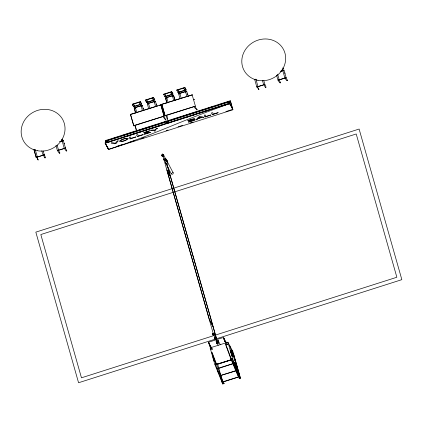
<?xml version="1.0" encoding="UTF-8"?>
<svg xmlns="http://www.w3.org/2000/svg" width="423" height="423" viewBox="0 0 423 423"><rect width="100%" height="100%" fill="white"/><g stroke="black" fill="none" stroke-linecap="round" stroke-linejoin="round"><path stroke-width="0.63" d="M223.825 383.18L223.556 382.974M223.941 383.18L223.603 383.206L223.83 383.645M223.836 383.185L223.566 382.984M224.005 383.36L223.82 383.629M239.132 378.559L239.392 378.268M212.949 356.658L212.986 356.954M218.897 373.768L218.85 373.789A3.696 0.28 72.3 0 0 218.728 373.287M43.442 154.839C45.906 162.3 45.7 154.332 43.432 154.813M58.104 150.16C56.264 151.318 62.932 156.579 58.099 150.112M65.052 147.918C69.737 154.231 63.371 149.308 64.983 147.865M278.746 79.783C276.801 80.814 283.685 86.419 278.715 79.741M235.008 359.74L234.723 358.99M135.175 125.414L136.222 129.443L134.773 125.483M167.698 119.323C166.969 119.73 168.026 116.611 166.493 115.431M239.497 378.574L239.117 377.982L239.312 378.289M105.924 140.854L105.279 143.08L108.061 148.367M106.686 142.123L107.172 140.457L166.916 121.406L166.805 121.015L166.271 123.632L166.916 121.406M167.677 122.681L168.158 121.01L229.144 101.568M228.986 102.123L228.499 103.788L229.033 101.171M107.987 147.87L108.436 149.451L232.904 109.763L230.435 101.065L230.281 100.774L105.813 140.457L105.195 143.281L108.452 149.472M230.281 100.774L229.594 103.096L105.084 142.884L108.325 149.055M62.102 141.499L62.504 141.372M141.033 106.363L141.435 106.236M148.489 103.984L148.891 103.878M154.168 102.176L154.569 102.049M172.351 96.375L172.753 96.248M179.807 94.001L180.209 93.895M185.486 92.188L185.887 92.061M255.846 79.72L256.116 79.561M282.744 71.149L283.146 71.016M134.414 105.248L134.07 105.359M140.098 103.439L139.749 103.55M147.548 101.065L147.204 101.171M153.205 99.299L152.883 99.363M165.731 95.265L165.388 95.376M171.415 93.451L171.066 93.562M178.866 91.077L178.522 91.188M184.523 89.316L184.201 89.375M64.079 143.508L64.492 143.524L64.1 143.651M231.392 349.34L233.179 354.522A3.786 0.286 72.3 0 0 232.787 353.12L231.878 350.826L232.539 353.115M234.786 362.284L234.839 362.527A3.786 0.286 72.3 0 1 234.95 362.463L234.823 362.284M223.973 383.571L223.947 383.301M264.095 84.404C266.062 91.22 266.913 85.018 264.084 84.484M285.673 77.626C283.68 78.588 290.765 84.198 285.684 77.541M226.707 344.079C226.263 345.237 228.039 344.417 226.94 343.962M208.365 342.085L211.611 348.647M63.043 140.885L62.667 141.076M209.01 342.096L208.65 342.36L210.723 346.67L210.813 346.384M211.865 348.774C212.896 348.51 212.023 350.233 211.712 349.112M217.602 341.61L216.37 342.001L216.92 343.539L218.723 342.968L218.173 341.424L217.602 341.61L217.85 342.08L218.421 341.9M239.555 376.031L238.99 374.122L239.836 376.391L239.55 376.031M132.362 104.481L140.447 101.901L141.668 104.232L133.589 106.808L132.362 104.481L132.283 104.195L140.367 101.62L141.668 104.232M145.496 100.293L153.581 97.713L154.802 100.045L146.718 102.62L145.496 100.293L145.417 100.008L153.501 97.433L154.802 100.045M172.986 94.244L171.764 91.918L163.68 94.493L163.601 94.213L171.685 91.632L172.907 93.964L172.986 94.244L164.907 96.819L163.601 94.213M186.12 90.057L184.899 87.73L176.814 90.305L176.735 90.025L184.819 87.445L186.12 90.057L178.035 92.632L176.735 90.025M141.055 105.734L142.297 105.433L134.16 107.897L141.055 105.734L142.482 110.752M154.189 101.546L155.431 101.245L147.289 103.709L154.189 101.546L155.611 106.564M166.9 102.932L165.478 97.909L173.557 95.334L175.043 100.468M185.507 91.558L186.749 91.257L178.612 93.721L185.507 91.558L186.934 96.581M59.849 141.594L63.365 140.568M280.491 71.244L284.007 70.213L280.898 71.207M37.361 156.975L44.288 154.86L36.204 157.441L34.009 149.795L35.225 149.446L37.361 156.975L36.145 157.324M57.359 150.562L65.502 148.098L57.422 150.673L55.936 145.544M263.682 84.812L264.93 84.51L256.787 86.974L263.682 84.812L262.44 80.418M284.901 78.049L286.144 77.747L278.001 80.211L284.901 78.049L282.765 70.519M132.283 104.195L133.504 106.527L140.346 104.344M145.417 100.008L146.638 102.34L154.099 99.96M172.907 93.964L164.822 96.539L164.907 96.819M186.041 89.776L177.956 92.351L178.035 92.632M173.615 95.445L165.478 97.909M130.464 114.316L160.893 104.878L164.098 116.172L133.79 125.837L130.464 114.316L133.79 125.837M161.782 104.328L192.211 94.889L161.782 104.328L165.107 115.849L195.415 106.184L192.09 94.662M130.585 114.538L157.8 105.861M159.037 105.464L160.893 104.878M59.632 141.758L62.741 140.764M133.673 125.61L164.098 116.172M164.991 115.622L195.415 106.184M112.883 138.548L117.282 137.147M122.31 135.54L155.627 124.917M161.914 122.913L166.313 121.512M171.347 119.91L204.663 109.287M208.433 108.082L214.091 106.279M220.378 104.275L228.547 101.668M107.172 140.457L107.326 140.753L167.069 121.702M168.158 121.01L168.312 121.306L229.303 101.858M110.297 141.478L117.219 139.273M123.505 137.269L129.163 135.46M132.938 134.26L141.113 131.653M143.63 130.85L153.063 127.841M158.096 126.239L165.012 124.034M172.542 121.628L176.946 120.227M181.975 118.625L188.891 116.42M191.408 115.616L200.835 112.608M203.352 111.809L214.038 108.399M220.33 106.395L225.988 104.592M106.485 142.784L110.884 141.377M117.171 139.373L122.829 137.57M126.604 136.365L134.778 133.758M137.29 132.959L146.723 129.951M151.751 128.349L159.926 125.742M167.471 123.336L171.87 121.935M175.645 120.729L183.815 118.123M185.073 117.726L195.759 114.316M198.276 113.512L207.704 110.509M213.99 108.505L219.648 106.702M224.676 105.094L229.076 103.693M105.195 143.281L229.663 103.593L229.552 103.201L232.914 109.79M117.123 146.252L122.781 144.444M129.068 142.44L134.726 140.637M141.012 138.633L144.153 137.634M166.154 130.617L168.042 130.014M178.099 126.81L182.503 125.404M190.043 122.998L193.189 121.998M225.877 111.577L232.787 109.372M162.141 154.205L162.532 154.961L162.474 154.686M162.58 154.326L162.866 154.823L162.681 154.622M162.564 154.072L162.538 154.358M162.421 154.49L162.443 154.961L162.326 154.406M166.339 160.952L166.911 160.772L166.636 159.968L166.858 160.761M166.588 161.427L167.159 161.242L166.609 159.704L167.027 161.11M172.314 188.61L35.828 232.127L78.567 382.741L215.476 339.087M173.573 188.209L359.116 129.047L401.85 279.661L216.703 338.696M173.382 192.275L40.82 234.548L81.465 377.808L213.668 335.656M174.641 191.878L356.214 133.98L396.864 277.245L214.926 335.254M213.335 334.641L213.62 335.021M213.747 334.604L213.573 334.144L213.626 334.408M209.237 341.995L222.498 337.766M216.84 343.196L216.528 342.218L218.321 341.89L218.12 341.509L216.454 342.043L216.92 343.539M213.652 334.82L217.533 342.228L216.618 342.471L216.37 342.001M216.676 343.069L218.474 342.493L218.723 342.968M218.173 341.424L218.591 342.831L216.92 343.36L216.724 342.984M217.512 363.706L223.222 383.835L222.736 383.989L214.784 364.251L210.136 347.875L227.912 342.202L233.041 351.962L240.518 378.321L240.031 378.474L239.196 376.882L232.158 358.889L230.963 359.09L232.56 358.582L240.518 378.321M216.38 363.743C212.526 365.594 217.004 362.537 216.698 364.61L231.254 359.862L216.592 364.362M216.539 364.309L231.175 359.714M217.819 368.343L233.11 363.632L217.93 368.671L217.819 368.354L217.924 368.639M235.96 370.537L236.066 370.823L220.568 375.518L236.018 370.654M222.995 381.715L238.625 376.941L223.106 382.038L222.995 381.726L223.106 382.027M221.901 382.397L222.387 382.239L223.222 383.835M239.196 376.882L239.682 376.729M232.053 355.542L230.731 350.963L232.433 356.441L232.047 355.114A3.696 0.28 72.3 0 1 230.889 351.846L231.201 353.004A3.786 0.286 72.3 0 0 232.068 355.537L231.593 354.263M282.152 69.314L283.378 69.012L283.294 68.732M61.509 139.669L62.736 139.363L62.657 139.082M174.482 98.242L174.736 98.453L174.429 98.591M156.299 104.042L156.558 104.201L156.198 104.365M143.164 108.23L143.418 108.436L143.069 108.552M225.633 341.916L225.528 341.541L226.183 342.968M284.869 73.375L285.134 73.174L284.843 72.893M258.691 89.634C255.318 81.311 258.934 91.416 259.024 89.38M223.122 337.697L225.464 341.869M209.216 343.36L208.899 343.465L209.75 346.469M208.936 343.497L209.226 343.386L210.072 346.363M187.563 94.403L187.875 94.218L187.585 93.938M196.917 110.038C197.895 109.79 194.146 108.357 194.279 106.617M165.916 119.757C165.525 120.883 165.176 116.759 163.299 116.351M224.978 341.61L223.926 338.585L224.655 341.715M223.82 338.733L224.127 338.612M287.185 80.402L286.82 80.619M223.439 337.337L225.919 342.006M212.129 348.938L211.907 349.208M231.402 349.345L231.529 349.525A3.786 0.286 72.3 0 0 231.418 349.588L231.767 350.746A3.696 0.28 72.3 0 1 232.269 351.428L231.846 350.27A3.812 0.286 72.3 0 0 231.487 349.837L231.566 350.096M167.08 98.083L166.673 98.189M135.757 108.045L135.355 108.172M280.238 82.617L279.873 82.829M265.988 87.212L265.602 87.381M66.543 150.752L66.178 150.969M59.601 152.967L59.236 153.184M45.324 157.52L44.96 157.731M38.403 159.778C38.102 161.517 34.85 152.047 38.017 159.947M283.685 70.535L283.31 70.726M186.427 91.58L186.051 91.765M134.726 108.267L134.726 107.876L135.08 108.092M194.617 106.369L197.25 109.806M162.961 116.6L165.578 120M213.647 334.339L213.906 334.693M213.282 334.45L213.541 334.81M227.119 344.306C225.808 344.444 228.706 344.983 226.511 343.132M234.871 359.122L235.209 360.095M238.45 376.354L231.619 359.804M213.742 334.598L213.874 334.937M213.398 334.27L213.478 334.456M220.552 375.418L220.658 375.746M235.844 363.024C235.251 361.342 236.996 365.752 236.283 364.182L236.314 364.674L235.849 363.019M233.417 354.347C232.883 352.734 234.564 357.562 233.337 353.565M233.94 356.208L234.326 356.98L233.871 355.436M234.702 358.487L234.368 357.155L235.135 360.412M236.891 366.656L236.33 364.779L236.446 365.086M238.112 370.966C239.185 373.504 237.689 369.152 238.064 370.141M221.594 381.06L221.911 381.62M167.286 119.36L166.091 115.495M136.38 129.311L135.968 129.343M162.416 154.168L166.535 168.835M282.765 67.849L283.378 69.012M254.709 79.556L256.846 87.085M183.672 88.032L184.899 90.358M177.993 89.845L179.215 92.172M170.543 92.219L171.764 94.546M164.859 94.033L166.08 96.359M167.513 123.236L168.047 120.618L168.692 122.892M152.354 98.02L153.575 100.346M146.675 99.828L147.897 102.154M139.22 102.207L140.447 104.534M166.757 160.169L166.562 159.788L167.159 161.242M167.466 161.956L173.102 172.695M163.542 154.934L165.589 158.837M165.652 163.066L171.289 173.805M133.541 104.016L134.763 106.342M170.559 176.634L166.562 169.015L209.295 319.629L213.298 327.249M234.205 356.61L233.84 355.88L233.935 356.208M234.506 357.609L234.643 358.339M235.082 360.206C236.166 363.024 234.67 358.255 235.04 359.793M236.737 365.773L237.017 366.789M236.822 366.424C238.318 370.025 235.949 363.383 236.838 365.832M237.795 369.258L237.372 368.417L237.932 369.681L237.335 367.682L237.451 367.989M238.403 371.41L237.975 370.548L238.101 370.992M231.281 359.957L230.963 359.09M218.215 340.811L220.288 344.766M218.591 342.831L218.12 341.509M216.941 341.816L217.189 342.292M216.402 341.921L218.178 345.311M105.813 140.457L105.967 140.753M106.527 142.678L107.061 140.061L107.706 142.334M211.167 347.346L211.997 348.922M210.136 347.875L210.966 349.461M215.344 364.245L222.387 382.239M221.536 380.811L221.853 381.377M34.009 149.795L36.204 157.441M255.555 79.572L255.138 79.64M179.516 93.853L179.178 93.705L179.141 94.038M173.324 95.825L172.922 95.952M166.382 98.041L165.959 98.104M148.198 103.836L147.86 103.688L147.823 104.026M34.913 149.927L34.496 149.991M220.991 378.913L221.055 379.172M162.342 154.633L162.49 154.977M238.635 377.046L238.551 376.766M234.86 359.159L235.246 360.523M162.501 154.088L162.866 154.823M162.199 154.189L162.506 154.94M218.58 373.298L218.712 373.583L218.686 373.26M238.995 373.906C239.577 374.831 237.525 369.052 238.752 373.26M231.328 359.989L238.249 376.502M162.622 154.427L162.744 154.807L162.596 154.548M218.474 373.049L218.358 372.637M218.083 371.606L217.882 371.087M231.349 359.201L226.152 345.3M231.027 359.312L225.311 343.825M212.097 352.438L216.444 363.965M211.775 352.544L216.116 364.06M214.234 360.993A3.812 0.286 72.3 0 1 214.091 360.629L214.234 361.115M218.257 372.494L218.353 372.679A3.786 0.286 72.3 0 1 218.247 372.42M216.661 364.589L222.9 381.356M165.192 161.295L165.07 160.93M238.99 373.953L238.456 372.007L238.778 372.774M216.629 342.403L216.788 342.889M213.684 334.408L213.615 334.128M213.721 359.323L213.821 359.613A3.696 0.28 72.3 0 1 213.689 359.307M217.871 371.399L218.067 371.97M162.638 154.305L162.712 154.733M238.815 373.403L239.217 374.44L238.847 372.922M232.232 352.793L232.708 354.067A3.786 0.286 72.3 0 1 231.804 351.508M235.653 365.731L236.129 367.005A3.786 0.286 72.3 0 1 235.225 364.446M213.419 358.144L213.25 357.636M213.314 357.768L213.351 357.884A3.696 0.28 72.3 0 1 213.393 357.705M225.633 343.725L225.808 344.253M213.562 334.572L213.853 334.783M213.404 358.387L213.203 357.742M213.43 334.683L213.552 334.879M231.593 350.244L233.073 354.976L232.597 353.284M162.406 154.612L162.48 154.887M231.841 351.534L231.529 350.376A3.696 0.28 72.3 0 0 232.661 353.633L232.719 354.03M235.262 364.473L234.95 363.315A3.696 0.28 72.3 0 0 236.082 366.572L236.494 367.915L235.299 363.764L235.997 365.308L236.039 366.366L234.791 362.437L236.14 366.968M213.578 334.767L209.427 319.994M213.388 358.567L213.15 357.678M283.949 70.102L286.144 77.747M277.62 74.21L279.222 79.857M276.579 75.188L278.064 80.322M263.799 80.634L264.93 84.51M255.867 79.09L258.004 86.625M229.504 102.815L230.033 104.698M186.691 91.146L188.177 96.28M184.819 87.445L184.899 87.73M179.828 93.372L181.25 98.39M178.612 93.721L180.034 98.744M173.557 95.334L174.985 100.351M171.685 91.632L171.764 91.918M172.373 95.746L173.8 100.769M166.694 97.56L168.116 102.578M165.716 98.649L166.958 103.043M168.312 121.306L168.671 122.559M161.903 104.555L165.107 115.849M160.772 104.65L163.981 115.944M227.912 342.202L232.56 358.582M155.373 101.129L156.859 106.263M153.501 97.433L153.581 97.713M216.327 337.914L166.667 163.151L170.406 176.333M213.139 326.947L216.169 337.617M148.51 103.355L149.932 108.378M213.71 334.318L213.842 334.715M213.345 334.434L213.483 334.831M147.289 103.709L148.716 108.727M146.638 102.34L146.718 102.62M222.392 382.773L222.736 383.989M142.239 105.316L143.725 110.451M140.367 101.62L140.447 101.901M135.376 107.542L136.798 112.566M134.218 108.008L135.64 113.031M134.16 107.897L135.582 112.915M133.504 106.527L133.589 106.808M107.326 140.753L107.86 142.63M63.307 140.452L65.502 148.098M62.123 140.87L64.259 148.399M57.153 145.189L58.58 150.213M43.157 150.985L44.288 154.86M41.798 150.773L43.046 155.162M233.158 363.806L233.052 363.521M154.733 101.753L154.908 101.441L155.156 101.753M141.605 105.94L141.774 105.628L142.022 105.94M214.228 360.608L214.244 360.766A3.696 0.28 72.3 0 1 214.16 360.565M229.668 103.603A566.593 221.853 -15.8 0 0 168.751 127.112L149.282 134.9A359.175 140.637 -15.8 0 1 108.436 149.446M213.393 358.424A3.696 0.28 72.3 0 1 213.107 357.514M213.8 359.804A3.812 0.286 72.3 0 1 213.647 359.36M214.255 361.115A3.786 0.286 72.3 0 1 214.059 360.618M218.818 373.276A3.812 0.286 72.3 0 1 218.903 373.694M218.041 371.87A3.786 0.286 72.3 0 1 217.819 371.241M217.591 370.574A3.786 0.286 72.3 0 1 217.517 370.347M218.041 371.579A3.696 0.28 72.3 0 1 217.85 371.056M236.462 364.023A18.765 1.417 72.3 0 1 229.805 345.803M215.386 337.274A1.063 0.973 -27.7 0 1 216.698 338.146A1.063 0.973 -27.7 0 1 215.376 339.188A1.063 0.973 -27.7 0 1 214.747 337.776M217.581 340.388A1.063 0.973 -27.7 0 1 218.041 342.022M216.782 342.26A1.063 0.973 -27.7 0 1 216.402 340.927M215.36 337.253A0.999 0.915 -27.7 0 1 216.592 338.072A0.999 0.915 -27.7 0 1 215.355 339.056A0.999 0.915 -27.7 0 1 214.762 337.728M216.031 337.422A0.851 0.783 -27.7 0 1 216.338 338.49A0.851 0.783 -27.7 0 1 215.191 338.855A0.851 0.783 -27.7 0 1 214.884 337.787M217.676 340.171A1.063 0.973 -27.7 0 1 217.147 342.059M216.877 342.043A1.063 0.973 -27.7 0 1 216.243 340.626M164.637 158.419A1.063 0.973 -27.7 0 1 165.943 159.207A1.063 0.973 -27.7 0 1 164.806 160.354A1.063 0.973 -27.7 0 1 163.891 159.17M172.468 172.272A1.063 0.973 -27.7 0 1 173.224 173.356A1.063 0.973 -27.7 0 1 172.103 174.244A1.063 0.973 -27.7 0 1 171.151 173.319M166.831 161.538A1.063 0.973 -27.7 0 1 167.54 162.786A1.063 0.973 -27.7 0 1 166.112 163.442A1.063 0.973 -27.7 0 1 165.652 162.072M165.16 158.44A0.999 0.915 -27.7 0 1 165.848 159.54A0.999 0.915 -27.7 0 1 164.642 160.275A0.999 0.915 -27.7 0 1 163.955 159.18M164.864 158.35A0.999 0.915 -27.7 0 1 165.842 159.302A0.999 0.915 -27.7 0 1 164.69 160.217A0.999 0.915 -27.7 0 1 163.913 159.106M165.081 158.498A0.851 0.783 -27.7 0 1 165.689 159.371A0.851 0.783 -27.7 0 1 164.785 160.084A0.851 0.783 -27.7 0 1 164.024 159.339M166.926 161.322A1.063 0.973 -27.7 0 1 167.302 162.649A1.063 0.973 -27.7 0 1 165.874 163.104A1.063 0.973 -27.7 0 1 165.499 161.776M193.871 119.096L189.192 120.909L188.891 120.338L193.871 119.096M194.659 118.842L193.834 119.529L195.146 119.418A0.983 0.386 -15.8 0 1 195.103 119.91L188.536 122.242L188.795 121.988L188.061 120.587L187.648 120.55L192.983 118.879L194.659 118.842M232.624 356.584L232.523 356.589A3.696 0.28 72.3 0 0 231.841 353.866L232.169 354.601L231.265 352.29L232.068 354.379A3.812 0.286 72.3 0 1 232.624 356.552L232.624 356.584M233.263 355.114L233.179 355.146A3.696 0.28 72.3 0 0 232.481 352.401L232.708 352.909A3.812 0.286 72.3 0 1 233.263 355.087L233.263 355.114M236.684 368.052L236.616 368.105A3.696 0.28 72.3 0 0 235.902 365.34L236.129 365.847A3.812 0.286 72.3 0 1 236.684 368.026L236.684 368.079M210.337 346.384C210.797 347.849 211.32 345.348 210.337 346.384M225.248 341.631C225.708 343.095 226.231 340.594 225.248 341.631M61.89 140.716L62.287 140.616L61.89 140.716M135.143 107.389L135.54 107.294L135.143 107.389M140.827 105.581L141.224 105.48L140.843 105.544M148.277 103.201L148.674 103.106L148.277 103.201M153.956 101.393L154.358 101.293L153.956 101.393M166.461 97.406L166.858 97.306L166.461 97.406M172.145 95.593L172.542 95.498L172.161 95.561M179.595 93.219L179.992 93.118L179.595 93.219M185.279 91.405L185.676 91.31L185.279 91.405M282.532 70.361L282.929 70.266L282.532 70.361M162.654 109.631L163.051 109.652L162.654 109.631M193.972 99.648L194.369 99.664L193.972 99.648M130.194 138.718L129.935 138.971L135.683 137.142C137.718 136.127 131.363 138.247 131.014 138.443C131.109 135.794 127.72 136.904 130.194 138.718M137.496 136.391L137.237 136.645L142.985 134.815C145.02 133.795 138.665 135.915 138.316 136.116C138.501 133.462 134.974 134.577 137.496 136.391M144.798 134.065L144.539 134.318L150.292 132.484C152.343 131.463 145.961 133.589 145.612 133.784L145.285 133.155C150.16 132.055 149.451 131.178 145.2 132.996L144.893 132.415C145.301 132.357 151.704 130.432 149.34 130.807L143.651 132.621L144.063 132.663L144.798 134.065M205.113 116.79L204.854 117.044L210.596 115.209C212.632 114.194 206.276 116.314 205.927 116.51C206.006 113.845 202.649 114.961 205.113 116.79M212.409 114.459L212.15 114.712L217.898 112.883C219.934 111.868 213.578 113.983 213.229 114.184C213.324 111.535 209.935 112.64 212.409 114.459M230.392 101.171L229.747 103.392L232.523 108.679L230.392 101.171M128.127 138.712C126.054 140.743 122.554 141.71 119.667 141.451A1.613 0.629 -15.8 0 1 119.529 141.018C121.724 139.347 125.568 137.591 128.127 138.712M230.725 350.815L230.778 351.058A3.786 0.286 72.3 0 1 230.889 350.995L230.762 350.81M116.203 143.106C116.103 144.359 112.74 143.487 111.159 143.08C111.154 142.345 113.798 142.842 115.405 143.349C116.098 140.981 120.93 138.813 116.203 143.106M120.444 140.695C121.618 142.207 125.562 140.256 127.159 139.188C125.985 137.671 122.046 139.622 120.444 140.695M197.456 119.223C194.279 121.824 198.482 116.145 200.105 116.579C203.082 116.711 205.827 117.843 201.755 117.472L197.916 118.699L197.456 119.223M156.261 128.698L154.591 130.062C152.555 129.618 146.612 130.829 154.226 130.353C153.998 131.907 156.61 131.04 155.051 130.088C156.658 128.433 159.207 127.64 156.261 128.698M194.474 119.899L189.615 121.713L189.277 121.073L193.348 119.804L194.474 119.899M199.312 117.086L198.138 118.44L201.369 117.409L199.312 117.086M209.258 319.159L166.905 169.977L170.591 176.994L212.922 326.175L209.237 319.159M218.226 341.715L218.506 342.667L218.226 341.715M216.38 339.288L216.497 339.674L216.38 339.288M231.244 351.82L231.212 351.735A3.812 0.286 72.3 0 0 230.852 351.302L231.127 352.211A3.696 0.28 72.3 0 1 231.63 352.893L231.244 351.82M235.304 363.288L235.273 363.209A3.812 0.286 72.3 0 0 234.913 362.775L235.188 363.685A3.696 0.28 72.3 0 1 235.69 364.367L235.304 363.288M232.232 354.818L232.148 354.585A3.786 0.286 72.3 0 1 232.539 355.992L232.232 354.818M236.293 366.292L236.208 366.059A3.786 0.286 72.3 0 1 236.6 367.46L236.293 366.292M217.676 370.495L217.57 370.178A3.696 0.28 72.3 0 0 217.655 370.49M257.988 80.354A22.329 20.478 -27.7 0 0 284.954 53.092A22.329 20.478 -27.7 0 0 248.269 46.118A22.329 20.478 -27.7 0 0 257.988 80.354M37.346 150.71A22.329 20.478 -27.7 0 0 64.312 123.442A22.329 20.478 -27.7 0 0 27.627 116.468A22.329 20.478 -27.7 0 0 37.346 150.71M213.266 335.074A0.999 0.915 -27.7 0 0 214.472 333.858A0.999 0.915 -27.7 0 0 212.827 333.546A0.999 0.915 -27.7 0 0 213.266 335.074M213.303 335.153A0.999 0.915 -27.7 0 0 214.509 333.932A0.999 0.915 -27.7 0 0 212.869 333.62A0.999 0.915 -27.7 0 0 213.303 335.153M213.34 335.016A0.851 0.783 -27.7 0 0 214.371 333.974A0.851 0.783 -27.7 0 0 212.97 333.71A0.851 0.783 -27.7 0 0 213.34 335.016M162.517 156.224A0.999 0.915 -27.7 0 0 163.722 155.003A0.999 0.915 -27.7 0 0 162.083 154.691A0.999 0.915 -27.7 0 0 162.517 156.224M162.554 156.299A0.999 0.915 -27.7 0 0 163.764 155.077A0.999 0.915 -27.7 0 0 162.12 154.765A0.999 0.915 -27.7 0 0 162.554 156.299M162.591 156.161A0.851 0.783 -27.7 0 0 163.622 155.119A0.851 0.783 -27.7 0 0 162.221 154.855A0.851 0.783 -27.7 0 0 162.591 156.161"/></g></svg>
